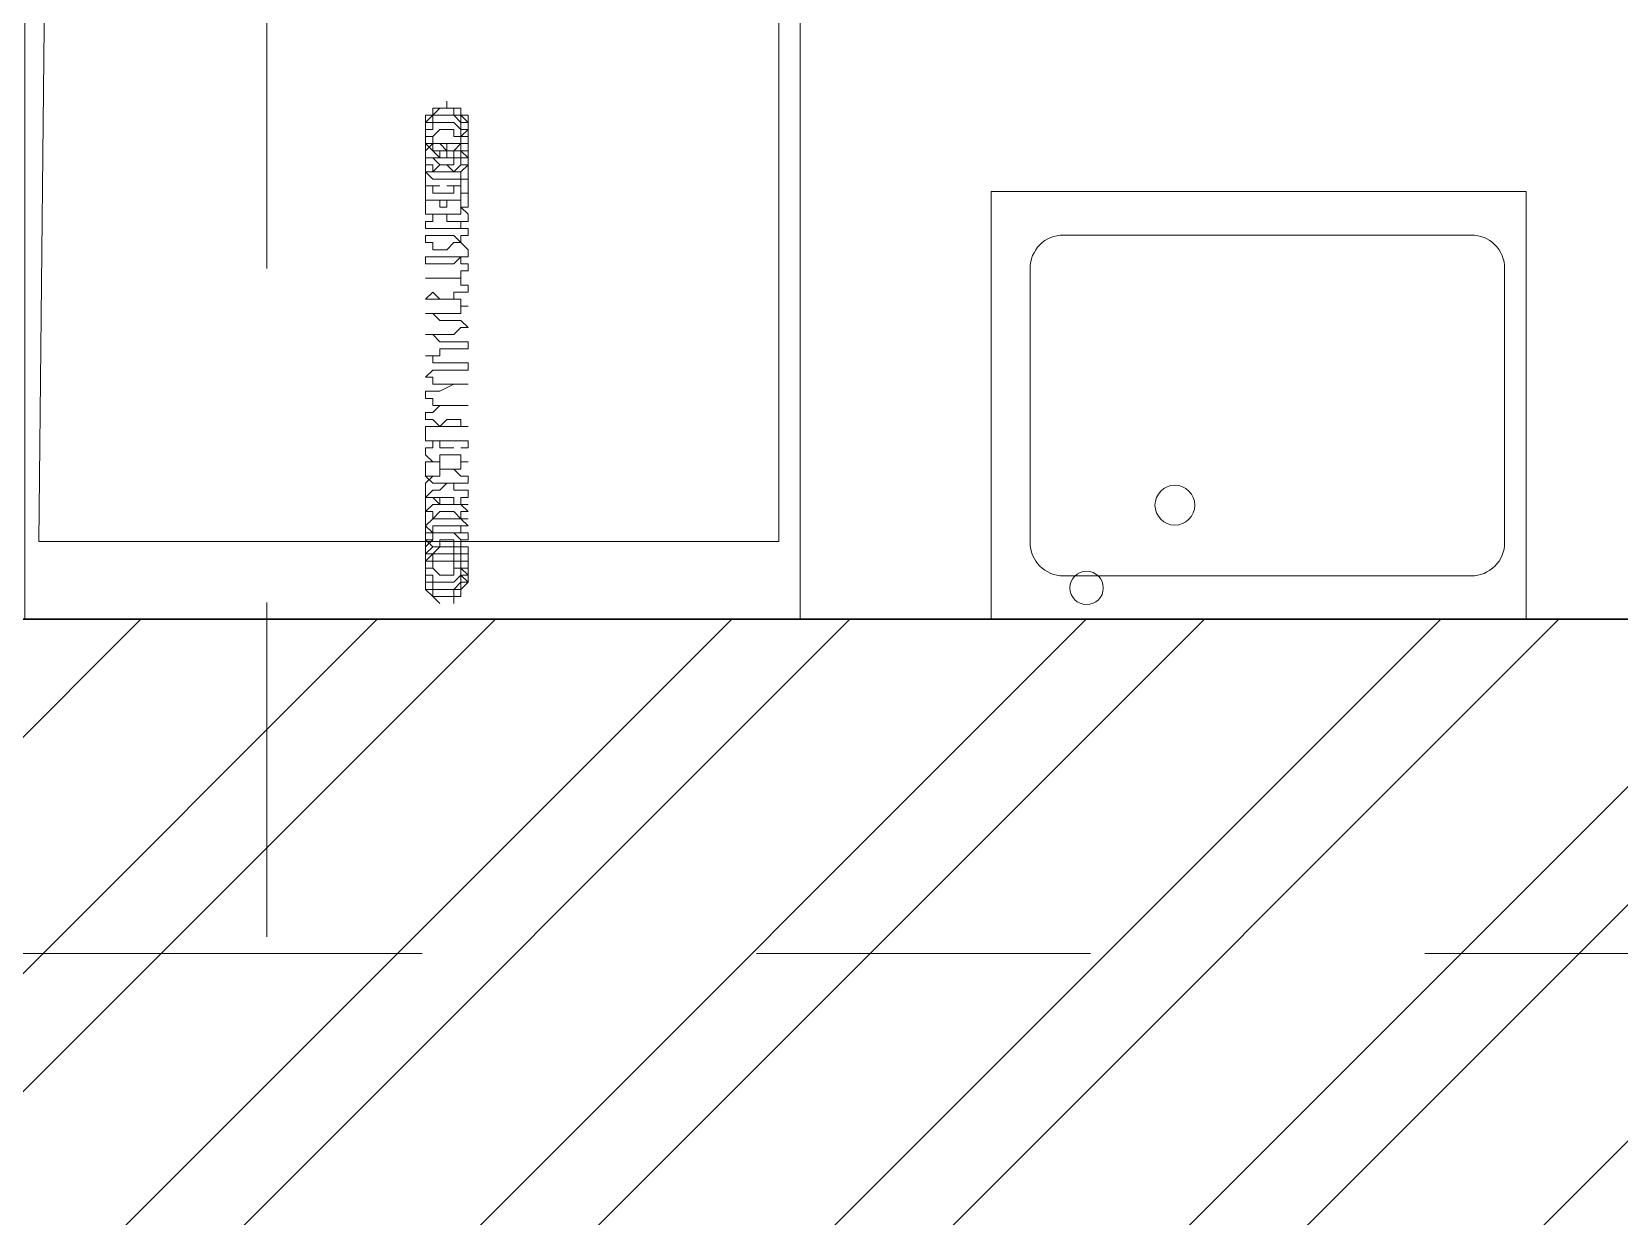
# Model space of a CAD drawing. Header units: millimetres. Extents: x -13407 to 8063098, y -2635 to 109271.
# Drawn here: x -3606 to -2418, y 51198 to 52085 of the extents above; entities that cross this region are included whole.
import ezdxf

# ---------------------------------------------------------------- set-up
doc = ezdxf.new("R2010")
doc.units = ezdxf.units.MM
doc.linetypes.add('CENTER', pattern=[2, 1.25, -0.25, 0.25, -0.25])
for name, color, linetype, lineweight in [('АР_Оси', 193, 'Continuous', 9), ('АР_Сущ Несущая стена', 202, 'Continuous', 30), ('АР_Штриховка кирпич', 250, 'Continuous', 9)]:
    doc.layers.add(name, color=color, linetype=linetype, lineweight=lineweight)
doc.layers.add('ТХ_ВК_оборуд.пищеблок', color=250, linetype='Continuous')

msp = doc.modelspace()

# ---------------------------------------------------------------- hatches: boundary and pattern name
at = {"layer": 'АР_Штриховка кирпич', "ltscale": 100}
h = msp.add_hatch(dxfattribs=at)
h.set_pattern_fill('ANSI32', color=253, scale=500)
h.set_pattern_definition([(45, (-951676.66, 109617.1), (-132.58252, 132.58252), []), (45, (-951588.28, 109617.1), (-132.58252, 132.58252), [])])
h.paths.add_polyline_path([(-6180.1, 52070), (-6690.1, 52070), (-6690.1, 51135), (-750.2, 51135), (-750.1, 50885), (-110.1, 50885), (-110.2, 51645), (-6180.1, 51645)])

# ---------------------------------------------------------------- linework, layer by layer
at = {"layer": 'АР_Оси', "color": 253, "linetype": 'CENTER', "ltscale": 1000}
for p, q in [((-3430.1, 79157.5), (-3430.1, 23425.1)), ((-12563.8, 51395), (70614.6, 51395))]:
    msp.add_line(p, q, dxfattribs=at)
at = {"layer": 'АР_Сущ Несущая стена', "color": 253, "ltscale": 100}
msp.add_line((-6180.1, 51645), (-110.2, 51645), dxfattribs=at)
at = {"layer": 'ТХ_ВК_оборуд.пищеблок', "color": 253, "lineweight": 0}
for points in [[(-3031.1, 51645), (-3031.1, 52225), (-3611.1, 52225), (-3611.1, 51645)], [(-3031.1, 51645), (-3031.1, 52225), (-3611.1, 52225), (-3611.1, 51645)], [(-3047, 51703.2), (-3047, 52209.1), (-3595.3, 52209.1), (-3600.5, 51703.2)], [(-3047, 51703.2), (-3047, 52209.1), (-3595.3, 52209.1), (-3600.5, 51703.2)], [(-2488.1, 51645), (-2888.1, 51645), (-2888.1, 51965), (-2488.1, 51965)], [(-2488.1, 51645), (-2888.1, 51645), (-2888.1, 51965), (-2488.1, 51965)], [(-2488.1, 51645), (-2888.1, 51645), (-2888.1, 51965), (-2488.1, 51965)], [(-2488.1, 51645), (-2888.1, 51645), (-2888.1, 51965), (-2488.1, 51965)]]:
    msp.add_lwpolyline(points, close=True, dxfattribs=at)
at = {"layer": 'ТХ_ВК_оборуд.пищеблок', "color": 253, "lineweight": 0, "elevation": 0}
for points in [[(-3295.3, 51979.7), (-3300.6, 51979.7), (-3305.9, 51979.7), (-3305.9, 51985), (-3311.2, 51985), (-3311.2, 51990.3), (-3311.2, 51995.6), (-3305.9, 52000.9), (-3300.6, 52000.9), (-3295.3, 51995.6), (-3295.3, 52000.9), (-3290, 52000.9), (-3284.8, 52000.9), (-3284.8, 52006.2), (-3279.5, 52006.2), (-3279.5, 52011.5), (-3279.5, 52016.8), (-3284.8, 52022.1), (-3284.8, 52027.4), (-3290, 52027.4), (-3295.3, 52027.4), (-3300.6, 52027.4), (-3305.9, 52027.4), (-3305.9, 52022.1), (-3311.2, 52022.1), (-3311.2, 52016.8), (-3311.2, 52011.5), (-3311.2, 52006.2), (-3305.9, 52006.2), (-3305.9, 52000.9), (-3300.6, 52000.9), (-3295.3, 52000.9), (-3290, 52000.9), (-3284.8, 52000.9), (-3290, 52000.9), (-3284.8, 52000.9), (-3290, 52000.9), (-3284.8, 52000.9), (-3290, 52000.9), (-3284.8, 52000.9), (-3290, 52000.9), (-3284.8, 52000.9), (-3290, 52000.9), (-3284.8, 52000.9), (-3290, 52000.9), (-3284.8, 52000.9), (-3290, 52000.9), (-3284.8, 52000.9), (-3284.8, 52006.2), (-3284.8, 52000.9), (-3284.8, 52006.2), (-3284.8, 52000.9), (-3284.8, 52006.2), (-3284.8, 52000.9), (-3284.8, 52006.2), (-3284.8, 52000.9), (-3284.8, 52006.2), (-3284.8, 52000.9), (-3284.8, 52006.2), (-3284.8, 52000.9), (-3284.8, 52006.2), (-3284.8, 52000.9), (-3284.8, 52006.2), (-3279.5, 52011.5), (-3279.5, 52016.8), (-3279.5, 52011.5), (-3279.5, 52016.8), (-3279.5, 52011.5), (-3279.5, 52016.8), (-3279.5, 52011.5), (-3279.5, 52016.8), (-3279.5, 52011.5), (-3279.5, 52016.8), (-3279.5, 52011.5), (-3279.5, 52016.8), (-3279.5, 52011.5), (-3279.5, 52016.8), (-3279.5, 52011.5), (-3279.5, 52016.8), (-3279.5, 52022.1), (-3279.5, 52016.8), (-3279.5, 52022.1), (-3284.8, 52022.1), (-3279.5, 52022.1), (-3284.8, 52022.1), (-3279.5, 52022.1), (-3284.8, 52022.1), (-3279.5, 52022.1), (-3284.8, 52022.1), (-3279.5, 52022.1), (-3284.8, 52022.1), (-3279.5, 52022.1), (-3284.8, 52022.1), (-3279.5, 52022.1), (-3284.8, 52022.1), (-3279.5, 52022.1), (-3284.8, 52022.1), (-3284.8, 52027.4), (-3284.8, 52022.1), (-3284.8, 52027.4), (-3290, 52027.4), (-3284.8, 52027.4), (-3290, 52027.4), (-3284.8, 52027.4), (-3290, 52027.4), (-3284.8, 52027.4), (-3290, 52027.4), (-3284.8, 52027.4), (-3290, 52027.4), (-3284.8, 52027.4), (-3290, 52027.4), (-3284.8, 52027.4), (-3290, 52027.4), (-3284.8, 52027.4), (-3290, 52027.4), (-3295.3, 52027.4), (-3290, 52027.4), (-3295.3, 52027.4), (-3290, 52027.4), (-3295.3, 52027.4), (-3290, 52027.4), (-3295.3, 52027.4), (-3290, 52027.4), (-3295.3, 52027.4), (-3290, 52027.4), (-3295.3, 52027.4), (-3290, 52027.4), (-3295.3, 52027.4), (-3290, 52027.4), (-3295.3, 52027.4), (-3295.3, 52032.7), (-3295.3, 52027.4), (-3300.6, 52027.4), (-3305.9, 52027.4), (-3300.6, 52027.4), (-3305.9, 52027.4), (-3305.9, 52022.1), (-3305.9, 52027.4), (-3305.9, 52022.1), (-3305.9, 52027.4), (-3305.9, 52022.1), (-3305.9, 52027.4), (-3305.9, 52022.1), (-3305.9, 52027.4), (-3305.9, 52022.1), (-3305.9, 52027.4), (-3305.9, 52022.1), (-3305.9, 52027.4), (-3305.9, 52022.1), (-3305.9, 52027.4), (-3305.9, 52022.1), (-3311.2, 52022.1), (-3311.2, 52016.8), (-3311.2, 52022.1), (-3311.2, 52016.8), (-3311.2, 52022.1), (-3311.2, 52016.8), (-3311.2, 52022.1), (-3311.2, 52016.8), (-3311.2, 52022.1), (-3311.2, 52016.8), (-3311.2, 52022.1), (-3311.2, 52016.8), (-3311.2, 52022.1), (-3311.2, 52016.8), (-3311.2, 52022.1), (-3311.2, 52016.8), (-3311.2, 52011.5), (-3311.2, 52006.2), (-3305.9, 52006.2), (-3305.9, 52000.9), (-3300.6, 52000.9), (-3295.3, 52000.9), (-3300.6, 52000.9), (-3305.9, 52000.9), (-3305.9, 52006.2), (-3311.2, 52006.2), (-3311.2, 52011.5), (-3311.2, 52016.8), (-3311.2, 52011.5), (-3311.2, 52006.2), (-3305.9, 52006.2), (-3305.9, 52000.9), (-3300.6, 52000.9), (-3295.3, 52000.9), (-3290, 52000.9), (-3295.3, 52000.9), (-3300.6, 52000.9), (-3305.9, 52000.9), (-3305.9, 52006.2), (-3311.2, 52006.2), (-3311.2, 52011.5), (-3311.2, 52016.8), (-3311.2, 52011.5), (-3311.2, 52006.2), (-3305.9, 52006.2), (-3305.9, 52000.9), (-3300.6, 52000.9), (-3295.3, 52000.9), (-3290, 52000.9), (-3295.3, 52000.9), (-3300.6, 52000.9), (-3305.9, 52000.9), (-3305.9, 52006.2), (-3311.2, 52006.2), (-3311.2, 52011.5), (-3311.2, 52016.8), (-3311.2, 52011.5), (-3311.2, 52006.2), (-3305.9, 52006.2), (-3305.9, 52000.9), (-3300.6, 52000.9), (-3295.3, 52000.9), (-3290, 52000.9), (-3295.3, 52000.9), (-3300.6, 52000.9), (-3305.9, 52000.9), (-3305.9, 52006.2), (-3311.2, 52006.2), (-3311.2, 52011.5), (-3311.2, 52016.8), (-3311.2, 52011.5), (-3311.2, 52006.2), (-3305.9, 52006.2), (-3305.9, 52000.9), (-3300.6, 52000.9), (-3295.3, 52000.9), (-3290, 52000.9), (-3295.3, 52000.9), (-3300.6, 52000.9), (-3305.9, 52000.9), (-3305.9, 52006.2), (-3311.2, 52006.2), (-3311.2, 52011.5), (-3311.2, 52016.8), (-3311.2, 52011.5), (-3311.2, 52006.2), (-3305.9, 52006.2), (-3305.9, 52000.9), (-3300.6, 52000.9), (-3295.3, 52000.9)], [(-3295.3, 51979.7), (-3300.6, 51979.7), (-3305.9, 51979.7), (-3305.9, 51985), (-3311.2, 51985), (-3311.2, 51990.3), (-3311.2, 51995.6), (-3305.9, 52000.9), (-3300.6, 52000.9), (-3295.3, 51995.6), (-3295.3, 52000.9), (-3290, 52000.9), (-3284.8, 52000.9), (-3284.8, 52006.2), (-3279.5, 52006.2), (-3279.5, 52011.5), (-3279.5, 52016.8), (-3284.8, 52022.1), (-3284.8, 52027.4), (-3290, 52027.4), (-3295.3, 52027.4), (-3300.6, 52027.4), (-3305.9, 52027.4), (-3305.9, 52022.1), (-3311.2, 52022.1), (-3311.2, 52016.8), (-3311.2, 52011.5), (-3311.2, 52006.2), (-3305.9, 52006.2), (-3305.9, 52000.9), (-3300.6, 52000.9), (-3295.3, 52000.9), (-3290, 52000.9), (-3284.8, 52000.9), (-3290, 52000.9), (-3284.8, 52000.9), (-3290, 52000.9), (-3284.8, 52000.9), (-3290, 52000.9), (-3284.8, 52000.9), (-3290, 52000.9), (-3284.8, 52000.9), (-3290, 52000.9), (-3284.8, 52000.9), (-3290, 52000.9), (-3284.8, 52000.9), (-3290, 52000.9), (-3284.8, 52000.9), (-3284.8, 52006.2), (-3284.8, 52000.9), (-3284.8, 52006.2), (-3284.8, 52000.9), (-3284.8, 52006.2), (-3284.8, 52000.9), (-3284.8, 52006.2), (-3284.8, 52000.9), (-3284.8, 52006.2), (-3284.8, 52000.9), (-3284.8, 52006.2), (-3284.8, 52000.9), (-3284.8, 52006.2), (-3284.8, 52000.9), (-3284.8, 52006.2), (-3279.5, 52011.5), (-3279.5, 52016.8), (-3279.5, 52011.5), (-3279.5, 52016.8), (-3279.5, 52011.5), (-3279.5, 52016.8), (-3279.5, 52011.5), (-3279.5, 52016.8), (-3279.5, 52011.5), (-3279.5, 52016.8), (-3279.5, 52011.5), (-3279.5, 52016.8), (-3279.5, 52011.5), (-3279.5, 52016.8), (-3279.5, 52011.5), (-3279.5, 52016.8), (-3279.5, 52022.1), (-3279.5, 52016.8), (-3279.5, 52022.1), (-3284.8, 52022.1), (-3279.5, 52022.1), (-3284.8, 52022.1), (-3279.5, 52022.1), (-3284.8, 52022.1), (-3279.5, 52022.1), (-3284.8, 52022.1), (-3279.5, 52022.1), (-3284.8, 52022.1), (-3279.5, 52022.1), (-3284.8, 52022.1), (-3279.5, 52022.1), (-3284.8, 52022.1), (-3279.5, 52022.1), (-3284.8, 52022.1), (-3284.8, 52027.4), (-3284.8, 52022.1), (-3284.8, 52027.4), (-3290, 52027.4), (-3284.8, 52027.4), (-3290, 52027.4), (-3284.8, 52027.4), (-3290, 52027.4), (-3284.8, 52027.4), (-3290, 52027.4), (-3284.8, 52027.4), (-3290, 52027.4), (-3284.8, 52027.4), (-3290, 52027.4), (-3284.8, 52027.4), (-3290, 52027.4), (-3284.8, 52027.4), (-3290, 52027.4), (-3295.3, 52027.4), (-3290, 52027.4), (-3295.3, 52027.4), (-3290, 52027.4), (-3295.3, 52027.4), (-3290, 52027.4), (-3295.3, 52027.4), (-3290, 52027.4), (-3295.3, 52027.4), (-3290, 52027.4), (-3295.3, 52027.4), (-3290, 52027.4), (-3295.3, 52027.4), (-3290, 52027.4), (-3295.3, 52027.4), (-3295.3, 52032.7), (-3295.3, 52027.4), (-3300.6, 52027.4), (-3305.9, 52027.4), (-3300.6, 52027.4), (-3305.9, 52027.4), (-3305.9, 52022.1), (-3305.9, 52027.4), (-3305.9, 52022.1), (-3305.9, 52027.4), (-3305.9, 52022.1), (-3305.9, 52027.4), (-3305.9, 52022.1), (-3305.9, 52027.4), (-3305.9, 52022.1), (-3305.9, 52027.4), (-3305.9, 52022.1), (-3305.9, 52027.4), (-3305.9, 52022.1), (-3305.9, 52027.4), (-3305.9, 52022.1), (-3311.2, 52022.1), (-3311.2, 52016.8), (-3311.2, 52022.1), (-3311.2, 52016.8), (-3311.2, 52022.1), (-3311.2, 52016.8), (-3311.2, 52022.1), (-3311.2, 52016.8), (-3311.2, 52022.1), (-3311.2, 52016.8), (-3311.2, 52022.1), (-3311.2, 52016.8), (-3311.2, 52022.1), (-3311.2, 52016.8), (-3311.2, 52022.1), (-3311.2, 52016.8), (-3311.2, 52011.5), (-3311.2, 52006.2), (-3305.9, 52006.2), (-3305.9, 52000.9), (-3300.6, 52000.9), (-3295.3, 52000.9), (-3300.6, 52000.9), (-3305.9, 52000.9), (-3305.9, 52006.2), (-3311.2, 52006.2), (-3311.2, 52011.5), (-3311.2, 52016.8), (-3311.2, 52011.5), (-3311.2, 52006.2), (-3305.9, 52006.2), (-3305.9, 52000.9), (-3300.6, 52000.9), (-3295.3, 52000.9), (-3290, 52000.9), (-3295.3, 52000.9), (-3300.6, 52000.9), (-3305.9, 52000.9), (-3305.9, 52006.2), (-3311.2, 52006.2), (-3311.2, 52011.5), (-3311.2, 52016.8), (-3311.2, 52011.5), (-3311.2, 52006.2), (-3305.9, 52006.2), (-3305.9, 52000.9), (-3300.6, 52000.9), (-3295.3, 52000.9), (-3290, 52000.9), (-3295.3, 52000.9), (-3300.6, 52000.9), (-3305.9, 52000.9), (-3305.9, 52006.2), (-3311.2, 52006.2), (-3311.2, 52011.5), (-3311.2, 52016.8), (-3311.2, 52011.5), (-3311.2, 52006.2), (-3305.9, 52006.2), (-3305.9, 52000.9), (-3300.6, 52000.9), (-3295.3, 52000.9), (-3290, 52000.9), (-3295.3, 52000.9), (-3300.6, 52000.9), (-3305.9, 52000.9), (-3305.9, 52006.2), (-3311.2, 52006.2), (-3311.2, 52011.5), (-3311.2, 52016.8), (-3311.2, 52011.5), (-3311.2, 52006.2), (-3305.9, 52006.2), (-3305.9, 52000.9), (-3300.6, 52000.9), (-3295.3, 52000.9), (-3290, 52000.9), (-3295.3, 52000.9), (-3300.6, 52000.9), (-3305.9, 52000.9), (-3305.9, 52006.2), (-3311.2, 52006.2), (-3311.2, 52011.5), (-3311.2, 52016.8), (-3311.2, 52011.5), (-3311.2, 52006.2), (-3305.9, 52006.2), (-3305.9, 52000.9), (-3300.6, 52000.9), (-3295.3, 52000.9)], [(-3300.6, 51985), (-3305.9, 51979.7), (-3311.2, 51979.7), (-3311.2, 51985), (-3311.2, 51990.3), (-3305.9, 51990.3), (-3300.6, 51990.3), (-3300.6, 51995.6), (-3295.3, 51995.6), (-3295.3, 51990.3), (-3290, 51990.3), (-3284.8, 51990.3), (-3284.8, 51985), (-3279.5, 51985), (-3279.5, 51979.7), (-3279.5, 51974.4), (-3284.8, 51974.4), (-3284.8, 51969.2), (-3290, 51969.2), (-3290, 51963.9), (-3295.3, 51963.9), (-3300.6, 51963.9), (-3305.9, 51963.9), (-3305.9, 51969.2), (-3311.2, 51969.2), (-3311.2, 51974.4), (-3311.2, 51979.7), (-3305.9, 51974.4), (-3300.6, 51974.4), (-3295.3, 51974.4), (-3290, 51974.4), (-3284.8, 51974.4), (-3284.8, 51979.7), (-3279.5, 51985), (-3279.5, 51990.3), (-3284.8, 51995.6), (-3284.8, 52000.9), (-3290, 52000.9), (-3295.3, 52000.9), (-3300.6, 52000.9), (-3305.9, 52000.9), (-3305.9, 52006.2), (-3311.2, 52006.2), (-3311.2, 52011.5), (-3311.2, 52016.8), (-3305.9, 52022.1), (-3300.6, 52027.4), (-3295.3, 52027.4), (-3290, 52027.4), (-3290, 52022.1), (-3284.8, 52022.1), (-3284.8, 52016.8), (-3279.5, 52016.8), (-3279.5, 52011.5), (-3279.5, 52006.2), (-3284.8, 52006.2), (-3284.8, 52000.9), (-3290, 51995.6), (-3295.3, 51995.6), (-3300.6, 51995.6), (-3305.9, 51995.6), (-3305.9, 52000.9), (-3311.2, 52000.9), (-3311.2, 52006.2), (-3311.2, 52011.5), (-3311.2, 52016.8), (-3305.9, 52016.8), (-3305.9, 52022.1), (-3300.6, 52022.1), (-3295.3, 52022.1), (-3290, 52022.1), (-3284.8, 52016.8), (-3284.8, 52011.5), (-3279.5, 52011.5), (-3279.5, 52006.2), (-3279.5, 52000.9), (-3284.8, 52000.9), (-3284.8, 51995.6), (-3290, 51995.6), (-3290, 51990.3), (-3295.3, 51990.3), (-3300.6, 51990.3), (-3305.9, 51995.6), (-3311.2, 52000.9), (-3311.2, 52006.2), (-3311.2, 52011.5), (-3305.9, 52011.5), (-3305.9, 52016.8), (-3300.6, 52016.8), (-3295.3, 52016.8), (-3290, 52016.8), (-3284.8, 52011.5), (-3284.8, 52006.2), (-3279.5, 52011.5), (-3284.8, 52006.2), (-3279.5, 52011.5), (-3284.8, 52006.2), (-3279.5, 52011.5), (-3284.8, 52006.2), (-3279.5, 52011.5), (-3284.8, 52006.2), (-3279.5, 52011.5), (-3284.8, 52006.2), (-3279.5, 52011.5), (-3284.8, 52006.2), (-3279.5, 52011.5), (-3284.8, 52006.2), (-3279.5, 52006.2), (-3279.5, 52000.9), (-3279.5, 51995.6), (-3284.8, 51995.6), (-3284.8, 51990.3), (-3290, 51990.3), (-3290, 51985), (-3295.3, 51985), (-3300.6, 51985), (-3305.9, 51990.3), (-3311.2, 51990.3), (-3311.2, 51995.6), (-3311.2, 52000.9), (-3311.2, 52006.2), (-3305.9, 52006.2), (-3300.6, 52011.5), (-3295.3, 52011.5), (-3290, 52011.5), (-3290, 52006.2), (-3284.8, 52006.2), (-3284.8, 52000.9), (-3279.5, 52000.9), (-3279.5, 51995.6), (-3279.5, 51990.3), (-3284.8, 51990.3), (-3284.8, 51985), (-3290, 51979.7), (-3295.3, 51979.7), (-3300.6, 51979.7)], [(-3300.6, 51985), (-3305.9, 51979.7), (-3311.2, 51979.7), (-3311.2, 51985), (-3311.2, 51990.3), (-3305.9, 51990.3), (-3300.6, 51990.3), (-3300.6, 51995.6), (-3295.3, 51995.6), (-3295.3, 51990.3), (-3290, 51990.3), (-3284.8, 51990.3), (-3284.8, 51985), (-3279.5, 51985), (-3279.5, 51979.7), (-3279.5, 51974.4), (-3284.8, 51974.4), (-3284.8, 51969.2), (-3290, 51969.2), (-3290, 51963.9), (-3295.3, 51963.9), (-3300.6, 51963.9), (-3305.9, 51963.9), (-3305.9, 51969.2), (-3311.2, 51969.2), (-3311.2, 51974.4), (-3311.2, 51979.7), (-3305.9, 51974.4), (-3300.6, 51974.4), (-3295.3, 51974.4), (-3290, 51974.4), (-3284.8, 51974.4), (-3284.8, 51979.7), (-3279.5, 51985), (-3279.5, 51990.3), (-3284.8, 51995.6), (-3284.8, 52000.9), (-3290, 52000.9), (-3295.3, 52000.9), (-3300.6, 52000.9), (-3305.9, 52000.9), (-3305.9, 52006.2), (-3311.2, 52006.2), (-3311.2, 52011.5), (-3311.2, 52016.8), (-3305.9, 52022.1), (-3300.6, 52027.4), (-3295.3, 52027.4), (-3290, 52027.4), (-3290, 52022.1), (-3284.8, 52022.1), (-3284.8, 52016.8), (-3279.5, 52016.8), (-3279.5, 52011.5), (-3279.5, 52006.2), (-3284.8, 52006.2), (-3284.8, 52000.9), (-3290, 51995.6), (-3295.3, 51995.6), (-3300.6, 51995.6), (-3305.9, 51995.6), (-3305.9, 52000.9), (-3311.2, 52000.9), (-3311.2, 52006.2), (-3311.2, 52011.5), (-3311.2, 52016.8), (-3305.9, 52016.8), (-3305.9, 52022.1), (-3300.6, 52022.1), (-3295.3, 52022.1), (-3290, 52022.1), (-3284.8, 52016.8), (-3284.8, 52011.5), (-3279.5, 52011.5), (-3279.5, 52006.2), (-3279.5, 52000.9), (-3284.8, 52000.9), (-3284.8, 51995.6), (-3290, 51995.6), (-3290, 51990.3), (-3295.3, 51990.3), (-3300.6, 51990.3), (-3305.9, 51995.6), (-3311.2, 52000.9), (-3311.2, 52006.2), (-3311.2, 52011.5), (-3305.9, 52011.5), (-3305.9, 52016.8), (-3300.6, 52016.8), (-3295.3, 52016.8), (-3290, 52016.8), (-3284.8, 52011.5), (-3284.8, 52006.2), (-3279.5, 52011.5), (-3284.8, 52006.2), (-3279.5, 52011.5), (-3284.8, 52006.2), (-3279.5, 52011.5), (-3284.8, 52006.2), (-3279.5, 52011.5), (-3284.8, 52006.2), (-3279.5, 52011.5), (-3284.8, 52006.2), (-3279.5, 52011.5), (-3284.8, 52006.2), (-3279.5, 52011.5), (-3284.8, 52006.2), (-3279.5, 52006.2), (-3279.5, 52000.9), (-3279.5, 51995.6), (-3284.8, 51995.6), (-3284.8, 51990.3), (-3290, 51990.3), (-3290, 51985), (-3295.3, 51985), (-3300.6, 51985), (-3305.9, 51990.3), (-3311.2, 51990.3), (-3311.2, 51995.6), (-3311.2, 52000.9), (-3311.2, 52006.2), (-3305.9, 52006.2), (-3300.6, 52011.5), (-3295.3, 52011.5), (-3290, 52011.5), (-3290, 52006.2), (-3284.8, 52006.2), (-3284.8, 52000.9), (-3279.5, 52000.9), (-3279.5, 51995.6), (-3279.5, 51990.3), (-3284.8, 51990.3), (-3284.8, 51985), (-3290, 51979.7), (-3295.3, 51979.7), (-3300.6, 51979.7)], [(-3295.3, 52027.4), (-3295.3, 52032.7), (-3295.3, 52027.4), (-3300.6, 52027.4), (-3305.9, 52027.4)], [(-3295.3, 52027.4), (-3295.3, 52032.7), (-3295.3, 52027.4), (-3300.6, 52027.4), (-3305.9, 52027.4)], [(-3295.3, 52027.4), (-3295.3, 52032.7), (-3295.3, 52027.4), (-3300.6, 52027.4), (-3305.9, 52027.4)], [(-3295.3, 52027.4), (-3295.3, 52032.7), (-3295.3, 52027.4), (-3300.6, 52027.4), (-3305.9, 52027.4)], [(-3295.3, 52027.4), (-3295.3, 52032.7), (-3295.3, 52027.4), (-3300.6, 52027.4), (-3305.9, 52027.4)], [(-3295.3, 52027.4), (-3295.3, 52032.7), (-3295.3, 52027.4), (-3300.6, 52027.4), (-3305.9, 52027.4)], [(-3295.3, 52027.4), (-3295.3, 52032.7), (-3295.3, 52027.4), (-3300.6, 52027.4), (-3305.9, 52027.4)], [(-3295.3, 52027.4), (-3295.3, 52032.7), (-3295.3, 52027.4), (-3300.6, 52027.4), (-3305.9, 52027.4)], [(-3295.3, 52027.4), (-3295.3, 52032.7), (-3295.3, 52027.4), (-3300.6, 52027.4), (-3305.9, 52027.4)], [(-3295.3, 52027.4), (-3295.3, 52032.7), (-3295.3, 52027.4), (-3300.6, 52027.4), (-3305.9, 52027.4)], [(-3295.3, 52027.4), (-3295.3, 52032.7), (-3295.3, 52027.4), (-3300.6, 52027.4), (-3305.9, 52027.4)], [(-3295.3, 52027.4), (-3295.3, 52032.7), (-3295.3, 52027.4), (-3300.6, 52027.4), (-3305.9, 52027.4)], [(-3295.3, 52027.4), (-3295.3, 52032.7), (-3295.3, 52027.4), (-3300.6, 52027.4), (-3305.9, 52027.4)], [(-3295.3, 52027.4), (-3295.3, 52032.7), (-3295.3, 52027.4), (-3300.6, 52027.4), (-3305.9, 52027.4)], [(-3295.3, 52027.4), (-3295.3, 52032.7), (-3295.3, 52027.4), (-3300.6, 52027.4), (-3305.9, 52027.4)], [(-3295.3, 52027.4), (-3295.3, 52032.7), (-3295.3, 52027.4), (-3300.6, 52027.4), (-3305.9, 52027.4)], [(-3305.9, 52027.4), (-3300.6, 52027.4), (-3305.9, 52027.4)], [(-3305.9, 52027.4), (-3300.6, 52027.4), (-3305.9, 52027.4)], [(-3300.6, 52027.4), (-3295.3, 52027.4), (-3300.6, 52027.4)], [(-3300.6, 52027.4), (-3295.3, 52027.4), (-3300.6, 52027.4)], [(-3300.6, 52027.4), (-3295.3, 52027.4), (-3300.6, 52027.4)], [(-3300.6, 52027.4), (-3295.3, 52027.4), (-3300.6, 52027.4)], [(-3295.3, 52032.7), (-3295.3, 52027.4), (-3295.3, 52032.7)], [(-3295.3, 52027.4), (-3295.3, 52032.7), (-3295.3, 52027.4)], [(-3295.3, 52032.7), (-3295.3, 52027.4), (-3295.3, 52032.7)], [(-3295.3, 52027.4), (-3295.3, 52032.7), (-3295.3, 52027.4)], [(-3295.3, 52032.7), (-3295.3, 52027.4), (-3295.3, 52032.7)], [(-3295.3, 52027.4), (-3295.3, 52032.7), (-3295.3, 52027.4)], [(-3295.3, 52032.7), (-3295.3, 52027.4), (-3295.3, 52032.7)], [(-3295.3, 52027.4), (-3295.3, 52032.7), (-3295.3, 52027.4)], [(-3284.8, 52027.4), (-3284.8, 52022.1), (-3284.8, 52027.4)], [(-3284.8, 52022.1), (-3284.8, 52027.4)], [(-3284.8, 52022.1), (-3284.8, 52027.4)], [(-3284.8, 52022.1), (-3284.8, 52027.4)], [(-3284.8, 52022.1), (-3284.8, 52027.4)], [(-3284.8, 52022.1), (-3284.8, 52027.4)], [(-3284.8, 52022.1), (-3284.8, 52027.4)], [(-3284.8, 52022.1), (-3284.8, 52027.4)], [(-3284.8, 52022.1), (-3284.8, 52027.4)], [(-3284.8, 52027.4), (-3284.8, 52022.1), (-3284.8, 52027.4)], [(-3284.8, 52022.1), (-3284.8, 52027.4)], [(-3284.8, 52022.1), (-3284.8, 52027.4)], [(-3284.8, 52022.1), (-3284.8, 52027.4)], [(-3284.8, 52022.1), (-3284.8, 52027.4)], [(-3284.8, 52022.1), (-3284.8, 52027.4)], [(-3284.8, 52022.1), (-3284.8, 52027.4)], [(-3284.8, 52022.1), (-3284.8, 52027.4)], [(-3284.8, 52022.1), (-3284.8, 52027.4)], [(-3311.2, 52022.1), (-3305.9, 52022.1), (-3311.2, 52022.1)], [(-3311.2, 52022.1), (-3305.9, 52022.1), (-3311.2, 52022.1)], [(-3305.9, 52022.1), (-3311.2, 52022.1)], [(-3305.9, 52022.1), (-3311.2, 52022.1)], [(-3305.9, 52022.1), (-3311.2, 52022.1)], [(-3305.9, 52022.1), (-3311.2, 52022.1)], [(-3305.9, 52022.1), (-3311.2, 52022.1)], [(-3305.9, 52022.1), (-3311.2, 52022.1)], [(-3305.9, 52022.1), (-3311.2, 52022.1)], [(-3305.9, 52022.1), (-3311.2, 52022.1)], [(-3311.2, 52022.1), (-3305.9, 52022.1), (-3311.2, 52022.1)], [(-3311.2, 52022.1), (-3305.9, 52022.1), (-3311.2, 52022.1)], [(-3305.9, 52022.1), (-3311.2, 52022.1)], [(-3305.9, 52022.1), (-3311.2, 52022.1)], [(-3305.9, 52022.1), (-3311.2, 52022.1)], [(-3305.9, 52022.1), (-3311.2, 52022.1)], [(-3305.9, 52022.1), (-3311.2, 52022.1)], [(-3305.9, 52022.1), (-3311.2, 52022.1)], [(-3305.9, 52022.1), (-3311.2, 52022.1)], [(-3305.9, 52022.1), (-3311.2, 52022.1)], [(-3311.2, 52011.5), (-3311.2, 52016.8), (-3311.2, 52011.5)], [(-3311.2, 52011.5), (-3311.2, 52016.8), (-3311.2, 52011.5)], [(-3311.2, 52011.5), (-3311.2, 52016.8), (-3311.2, 52011.5)], [(-3311.2, 52011.5), (-3311.2, 52016.8), (-3311.2, 52011.5)], [(-3311.2, 52006.2), (-3311.2, 52011.5), (-3311.2, 52006.2)], [(-3311.2, 52006.2), (-3311.2, 52011.5), (-3311.2, 52006.2)], [(-3311.2, 52006.2), (-3311.2, 52011.5), (-3311.2, 52006.2)], [(-3311.2, 52006.2), (-3311.2, 52011.5), (-3311.2, 52006.2)], [(-3279.5, 52022.1), (-3279.5, 52016.8), (-3279.5, 52022.1)], [(-3279.5, 52016.8), (-3279.5, 52022.1)], [(-3279.5, 52016.8), (-3279.5, 52022.1)], [(-3279.5, 52016.8), (-3279.5, 52022.1)], [(-3279.5, 52016.8), (-3279.5, 52022.1)], [(-3279.5, 52016.8), (-3279.5, 52022.1)], [(-3279.5, 52016.8), (-3279.5, 52022.1)], [(-3279.5, 52016.8), (-3279.5, 52022.1)], [(-3279.5, 52016.8), (-3279.5, 52022.1)], [(-3279.5, 52022.1), (-3279.5, 52016.8), (-3279.5, 52022.1)], [(-3279.5, 52016.8), (-3279.5, 52022.1)], [(-3279.5, 52016.8), (-3279.5, 52022.1)], [(-3279.5, 52016.8), (-3279.5, 52022.1)], [(-3279.5, 52016.8), (-3279.5, 52022.1)], [(-3279.5, 52016.8), (-3279.5, 52022.1)], [(-3279.5, 52016.8), (-3279.5, 52022.1)], [(-3279.5, 52016.8), (-3279.5, 52022.1)], [(-3279.5, 52016.8), (-3279.5, 52022.1)], [(-3305.9, 52006.2), (-3311.2, 52006.2), (-3305.9, 52006.2)], [(-3305.9, 52006.2), (-3311.2, 52006.2), (-3305.9, 52006.2)], [(-3305.9, 52006.2), (-3311.2, 52006.2), (-3305.9, 52006.2)], [(-3305.9, 52006.2), (-3311.2, 52006.2), (-3305.9, 52006.2)], [(-3305.9, 52000.9), (-3305.9, 52006.2), (-3305.9, 52000.9)], [(-3305.9, 52000.9), (-3305.9, 52006.2), (-3305.9, 52000.9)], [(-3305.9, 52000.9), (-3305.9, 52006.2), (-3305.9, 52000.9)], [(-3305.9, 52000.9), (-3305.9, 52006.2), (-3305.9, 52000.9)], [(-3300.6, 52000.9), (-3305.9, 52000.9), (-3300.6, 52000.9)], [(-3300.6, 52000.9), (-3305.9, 52000.9), (-3300.6, 52000.9)], [(-3300.6, 52000.9), (-3305.9, 52000.9), (-3300.6, 52000.9)], [(-3300.6, 52000.9), (-3305.9, 52000.9), (-3300.6, 52000.9)], [(-3295.3, 52000.9), (-3300.6, 52000.9), (-3295.3, 52000.9)], [(-3295.3, 52000.9), (-3300.6, 52000.9), (-3295.3, 52000.9)], [(-3295.3, 52000.9), (-3300.6, 52000.9), (-3295.3, 52000.9)], [(-3295.3, 52000.9), (-3300.6, 52000.9), (-3295.3, 52000.9)], [(-3290, 52000.9), (-3295.3, 52000.9), (-3290, 52000.9)], [(-3290, 52000.9), (-3295.3, 52000.9), (-3290, 52000.9)], [(-3290, 52000.9), (-3295.3, 52000.9), (-3290, 52000.9)], [(-3290, 52000.9), (-3295.3, 52000.9), (-3290, 52000.9)], [(-3290, 52000.9), (-3295.3, 52000.9), (-3290, 52000.9)], [(-3290, 52000.9), (-3295.3, 52000.9), (-3290, 52000.9)], [(-3300.6, 51969.2), (-3305.9, 51969.2), (-3311.2, 51969.2), (-3311.2, 51963.9), (-3311.2, 51958.6), (-3305.9, 51958.6), (-3300.6, 51958.6), (-3300.6, 51953.3), (-3295.3, 51953.3), (-3295.3, 51958.6), (-3290, 51958.6), (-3284.8, 51958.6), (-3284.8, 51963.9), (-3279.5, 51963.9), (-3279.5, 51969.2), (-3279.5, 51974.4), (-3284.8, 51974.4), (-3284.8, 51979.7), (-3290, 51979.7), (-3295.3, 51985)], [(-3300.6, 51969.2), (-3305.9, 51969.2), (-3311.2, 51969.2), (-3311.2, 51963.9), (-3311.2, 51958.6), (-3305.9, 51958.6), (-3300.6, 51958.6), (-3300.6, 51953.3), (-3295.3, 51953.3), (-3295.3, 51958.6), (-3290, 51958.6), (-3284.8, 51958.6), (-3284.8, 51963.9), (-3279.5, 51963.9), (-3279.5, 51969.2), (-3279.5, 51974.4), (-3284.8, 51974.4), (-3284.8, 51979.7), (-3290, 51979.7), (-3295.3, 51985)], [(-3284.8, 51836.8), (-3290, 51836.8), (-3295.3, 51836.8), (-3300.6, 51836.8), (-3305.9, 51836.8), (-3305.9, 51842.1), (-3311.2, 51842.1), (-3305.9, 51842.1), (-3300.6, 51842.1), (-3300.6, 51847.4), (-3295.3, 51847.4), (-3290, 51847.4), (-3284.8, 51847.4), (-3279.5, 51847.4), (-3279.5, 51852.7), (-3284.8, 51852.7), (-3290, 51852.7), (-3295.3, 51852.7), (-3300.6, 51852.7), (-3305.9, 51858), (-3311.2, 51858), (-3305.9, 51858), (-3300.6, 51858), (-3290, 51858), (-3284.8, 51863.3), (-3279.5, 51863.3), (-3284.8, 51868.6), (-3290, 51868.6), (-3295.3, 51868.6), (-3300.6, 51868.6), (-3305.9, 51873.9), (-3311.2, 51873.9), (-3305.9, 51873.9), (-3300.6, 51873.9), (-3290, 51873.9), (-3284.8, 51873.9), (-3284.8, 51879.2), (-3279.5, 51879.2), (-3284.8, 51879.2), (-3284.8, 51884.5), (-3290, 51884.5), (-3295.3, 51884.5), (-3300.6, 51884.5), (-3305.9, 51889.7), (-3311.2, 51884.5), (-3305.9, 51884.5), (-3300.6, 51884.5), (-3295.3, 51884.5), (-3290, 51884.5), (-3290, 51889.7), (-3284.8, 51889.7), (-3279.5, 51889.7), (-3279.5, 51895), (-3284.8, 51895), (-3284.8, 51900.3), (-3290, 51900.3), (-3295.3, 51900.3), (-3300.6, 51900.3), (-3305.9, 51900.3), (-3311.2, 51900.3), (-3305.9, 51900.3), (-3300.6, 51900.3), (-3290, 51900.3), (-3284.8, 51900.3), (-3284.8, 51905.6), (-3279.5, 51905.6), (-3279.5, 51910.9), (-3284.8, 51910.9), (-3284.8, 51916.2), (-3290, 51916.2), (-3295.3, 51916.2), (-3300.6, 51916.2), (-3305.9, 51916.2), (-3311.2, 51916.2), (-3311.2, 51910.9), (-3305.9, 51910.9), (-3300.6, 51910.9), (-3295.3, 51910.9), (-3290, 51910.9), (-3284.8, 51916.2), (-3279.5, 51916.2), (-3279.5, 51921.5), (-3284.8, 51926.8), (-3290, 51932.1), (-3295.3, 51932.1), (-3300.6, 51932.1), (-3305.9, 51932.1), (-3311.2, 51932.1), (-3311.2, 51926.8), (-3305.9, 51926.8), (-3305.9, 51921.5), (-3300.6, 51921.5), (-3295.3, 51921.5), (-3290, 51926.8), (-3284.8, 51926.8), (-3284.8, 51932.1), (-3279.5, 51932.1), (-3279.5, 51937.4), (-3284.8, 51937.4), (-3284.8, 51942.7), (-3290, 51942.7), (-3295.3, 51942.7), (-3295.3, 51948), (-3300.6, 51948), (-3305.9, 51948), (-3305.9, 51942.7), (-3311.2, 51942.7), (-3311.2, 51937.4), (-3305.9, 51937.4), (-3300.6, 51937.4), (-3295.3, 51937.4), (-3290, 51937.4), (-3284.8, 51937.4), (-3284.8, 51942.7), (-3279.5, 51942.7), (-3279.5, 51948), (-3284.8, 51953.3), (-3284.8, 51958.6), (-3290, 51958.6), (-3295.3, 51958.6), (-3300.6, 51958.6), (-3305.9, 51958.6), (-3311.2, 51958.6), (-3311.2, 51953.3), (-3311.2, 51948), (-3305.9, 51948), (-3300.6, 51948), (-3295.3, 51948), (-3290, 51948), (-3284.8, 51948), (-3284.8, 51953.3), (-3279.5, 51953.3), (-3279.5, 51958.6), (-3279.5, 51963.9), (-3284.8, 51963.9), (-3284.8, 51969.2), (-3290, 51969.2), (-3295.3, 51969.2)], [(-3284.8, 51836.8), (-3290, 51836.8), (-3295.3, 51836.8), (-3300.6, 51836.8), (-3305.9, 51836.8), (-3305.9, 51842.1), (-3311.2, 51842.1), (-3305.9, 51842.1), (-3300.6, 51842.1), (-3300.6, 51847.4), (-3295.3, 51847.4), (-3290, 51847.4), (-3284.8, 51847.4), (-3279.5, 51847.4), (-3279.5, 51852.7), (-3284.8, 51852.7), (-3290, 51852.7), (-3295.3, 51852.7), (-3300.6, 51852.7), (-3305.9, 51858), (-3311.2, 51858), (-3305.9, 51858), (-3300.6, 51858), (-3290, 51858), (-3284.8, 51863.3), (-3279.5, 51863.3), (-3284.8, 51868.6), (-3290, 51868.6), (-3295.3, 51868.6), (-3300.6, 51868.6), (-3305.9, 51873.9), (-3311.2, 51873.9), (-3305.9, 51873.9), (-3300.6, 51873.9), (-3290, 51873.9), (-3284.8, 51873.9), (-3284.8, 51879.2), (-3279.5, 51879.2), (-3284.8, 51879.2), (-3284.8, 51884.5), (-3290, 51884.5), (-3295.3, 51884.5), (-3300.6, 51884.5), (-3305.9, 51889.7), (-3311.2, 51884.5), (-3305.9, 51884.5), (-3300.6, 51884.5), (-3295.3, 51884.5), (-3290, 51884.5), (-3290, 51889.7), (-3284.8, 51889.7), (-3279.5, 51889.7), (-3279.5, 51895), (-3284.8, 51895), (-3284.8, 51900.3), (-3290, 51900.3), (-3295.3, 51900.3), (-3300.6, 51900.3), (-3305.9, 51900.3), (-3311.2, 51900.3), (-3305.9, 51900.3), (-3300.6, 51900.3), (-3290, 51900.3), (-3284.8, 51900.3), (-3284.8, 51905.6), (-3279.5, 51905.6), (-3279.5, 51910.9), (-3284.8, 51910.9), (-3284.8, 51916.2), (-3290, 51916.2), (-3295.3, 51916.2), (-3300.6, 51916.2), (-3305.9, 51916.2), (-3311.2, 51916.2), (-3311.2, 51910.9), (-3305.9, 51910.9), (-3300.6, 51910.9), (-3295.3, 51910.9), (-3290, 51910.9), (-3284.8, 51916.2), (-3279.5, 51916.2), (-3279.5, 51921.5), (-3284.8, 51926.8), (-3290, 51932.1), (-3295.3, 51932.1), (-3300.6, 51932.1), (-3305.9, 51932.1), (-3311.2, 51932.1), (-3311.2, 51926.8), (-3305.9, 51926.8), (-3305.9, 51921.5), (-3300.6, 51921.5), (-3295.3, 51921.5), (-3290, 51926.8), (-3284.8, 51926.8), (-3284.8, 51932.1), (-3279.5, 51932.1), (-3279.5, 51937.4), (-3284.8, 51937.4), (-3284.8, 51942.7), (-3290, 51942.7), (-3295.3, 51942.7), (-3295.3, 51948), (-3300.6, 51948), (-3305.9, 51948), (-3305.9, 51942.7), (-3311.2, 51942.7), (-3311.2, 51937.4), (-3305.9, 51937.4), (-3300.6, 51937.4), (-3295.3, 51937.4), (-3290, 51937.4), (-3284.8, 51937.4), (-3284.8, 51942.7), (-3279.5, 51942.7), (-3279.5, 51948), (-3284.8, 51953.3), (-3284.8, 51958.6), (-3290, 51958.6), (-3295.3, 51958.6), (-3300.6, 51958.6), (-3305.9, 51958.6), (-3311.2, 51958.6), (-3311.2, 51953.3), (-3311.2, 51948), (-3305.9, 51948), (-3300.6, 51948), (-3295.3, 51948), (-3290, 51948), (-3284.8, 51948), (-3284.8, 51953.3), (-3279.5, 51953.3), (-3279.5, 51958.6), (-3279.5, 51963.9), (-3284.8, 51963.9), (-3284.8, 51969.2), (-3290, 51969.2), (-3295.3, 51969.2)], [(-3284.8, 51805), (-3290, 51805), (-3295.3, 51805), (-3300.6, 51805), (-3305.9, 51805), (-3305.9, 51810.3), (-3311.2, 51810.3), (-3311.2, 51815.6), (-3305.9, 51815.6), (-3300.6, 51815.6), (-3290, 51820.9), (-3284.8, 51820.9), (-3279.5, 51820.9), (-3284.8, 51820.9), (-3290, 51820.9), (-3295.3, 51820.9), (-3300.6, 51820.9), (-3305.9, 51820.9), (-3305.9, 51826.2), (-3311.2, 51826.2), (-3305.9, 51831.5), (-3300.6, 51831.5), (-3290, 51831.5), (-3284.8, 51831.5), (-3279.5, 51831.5), (-3279.5, 51836.8), (-3284.8, 51836.8), (-3290, 51836.8)], [(-3284.8, 51805), (-3290, 51805), (-3295.3, 51805), (-3300.6, 51805), (-3305.9, 51805), (-3305.9, 51810.3), (-3311.2, 51810.3), (-3311.2, 51815.6), (-3305.9, 51815.6), (-3300.6, 51815.6), (-3290, 51820.9), (-3284.8, 51820.9), (-3279.5, 51820.9), (-3284.8, 51820.9), (-3290, 51820.9), (-3295.3, 51820.9), (-3300.6, 51820.9), (-3305.9, 51820.9), (-3305.9, 51826.2), (-3311.2, 51826.2), (-3305.9, 51831.5), (-3300.6, 51831.5), (-3290, 51831.5), (-3284.8, 51831.5), (-3279.5, 51831.5), (-3279.5, 51836.8), (-3284.8, 51836.8), (-3290, 51836.8)], [(-3279.5, 51762.7), (-3284.8, 51762.7), (-3284.8, 51757.4), (-3290, 51757.4), (-3295.3, 51757.4), (-3300.6, 51757.4), (-3300.6, 51762.7), (-3305.9, 51762.7), (-3311.2, 51768), (-3311.2, 51773.3), (-3305.9, 51773.3), (-3305.9, 51778.6), (-3311.2, 51778.6), (-3311.2, 51783.9), (-3311.2, 51789.2), (-3305.9, 51789.2), (-3300.6, 51789.2), (-3295.3, 51794.5), (-3290, 51794.5), (-3284.8, 51794.5), (-3284.8, 51789.2), (-3279.5, 51789.2), (-3284.8, 51789.2), (-3290, 51789.2), (-3295.3, 51789.2), (-3300.6, 51789.2), (-3305.9, 51794.5), (-3311.2, 51794.5), (-3311.2, 51799.7), (-3305.9, 51799.7), (-3300.6, 51805), (-3290, 51805), (-3284.8, 51805), (-3279.5, 51805), (-3284.8, 51805), (-3290, 51805)], [(-3279.5, 51762.7), (-3284.8, 51762.7), (-3284.8, 51757.4), (-3290, 51757.4), (-3295.3, 51757.4), (-3300.6, 51757.4), (-3300.6, 51762.7), (-3305.9, 51762.7), (-3311.2, 51768), (-3311.2, 51773.3), (-3305.9, 51773.3), (-3305.9, 51778.6), (-3311.2, 51778.6), (-3311.2, 51783.9), (-3311.2, 51789.2), (-3305.9, 51789.2), (-3300.6, 51789.2), (-3295.3, 51794.5), (-3290, 51794.5), (-3284.8, 51794.5), (-3284.8, 51789.2), (-3279.5, 51789.2), (-3284.8, 51789.2), (-3290, 51789.2), (-3295.3, 51789.2), (-3300.6, 51789.2), (-3305.9, 51794.5), (-3311.2, 51794.5), (-3311.2, 51799.7), (-3305.9, 51799.7), (-3300.6, 51805), (-3290, 51805), (-3284.8, 51805), (-3279.5, 51805), (-3284.8, 51805), (-3290, 51805)], [(-3290, 51773.3), (-3295.3, 51773.3), (-3300.6, 51773.3), (-3300.6, 51778.6), (-3305.9, 51778.6), (-3300.6, 51778.6), (-3295.3, 51778.6), (-3290, 51778.6), (-3284.8, 51778.6), (-3279.5, 51778.6), (-3279.5, 51773.3), (-3284.8, 51773.3)], [(-3290, 51773.3), (-3295.3, 51773.3), (-3300.6, 51773.3), (-3300.6, 51778.6), (-3305.9, 51778.6), (-3300.6, 51778.6), (-3295.3, 51778.6), (-3290, 51778.6), (-3284.8, 51778.6), (-3279.5, 51778.6), (-3279.5, 51773.3), (-3284.8, 51773.3)], [(-3284.8, 51762.7), (-3279.5, 51762.7), (-3284.8, 51762.7), (-3284.8, 51768), (-3290, 51768), (-3295.3, 51768), (-3300.6, 51768), (-3300.6, 51762.7), (-3305.9, 51762.7), (-3311.2, 51762.7), (-3311.2, 51757.4), (-3311.2, 51752.1), (-3305.9, 51746.8), (-3300.6, 51746.8), (-3295.3, 51746.8), (-3290, 51746.8), (-3290, 51741.5), (-3284.8, 51741.5), (-3279.5, 51741.5), (-3279.5, 51736.2), (-3284.8, 51736.2), (-3284.8, 51730.9), (-3290, 51730.9), (-3295.3, 51730.9), (-3300.6, 51730.9), (-3305.9, 51736.2), (-3311.2, 51736.2), (-3311.2, 51741.5), (-3311.2, 51746.8), (-3305.9, 51752.1)], [(-3284.8, 51762.7), (-3279.5, 51762.7), (-3284.8, 51762.7), (-3284.8, 51768), (-3290, 51768), (-3295.3, 51768), (-3300.6, 51768), (-3300.6, 51762.7), (-3305.9, 51762.7), (-3311.2, 51762.7), (-3311.2, 51757.4), (-3311.2, 51752.1), (-3305.9, 51746.8), (-3300.6, 51746.8), (-3295.3, 51746.8), (-3290, 51746.8), (-3290, 51741.5), (-3284.8, 51741.5), (-3279.5, 51741.5), (-3279.5, 51736.2), (-3284.8, 51736.2), (-3284.8, 51730.9), (-3290, 51730.9), (-3295.3, 51730.9), (-3300.6, 51730.9), (-3305.9, 51736.2), (-3311.2, 51736.2), (-3311.2, 51741.5), (-3311.2, 51746.8), (-3305.9, 51752.1)], [(-3311.2, 51752.1), (-3305.9, 51752.1), (-3300.6, 51752.1), (-3300.6, 51757.4), (-3295.3, 51757.4), (-3290, 51757.4), (-3284.8, 51752.1), (-3279.5, 51752.1), (-3279.5, 51746.8), (-3284.8, 51746.8)], [(-3311.2, 51752.1), (-3305.9, 51752.1), (-3300.6, 51752.1), (-3300.6, 51757.4), (-3295.3, 51757.4), (-3290, 51757.4), (-3284.8, 51752.1), (-3279.5, 51752.1), (-3279.5, 51746.8), (-3284.8, 51746.8)], [(-3279.5, 51746.8), (-3284.8, 51746.8), (-3290, 51746.8), (-3295.3, 51746.8), (-3300.6, 51741.5), (-3305.9, 51741.5), (-3311.2, 51736.2), (-3311.2, 51730.9), (-3311.2, 51725.6), (-3305.9, 51730.9), (-3300.6, 51730.9), (-3300.6, 51736.2), (-3295.3, 51736.2), (-3290, 51736.2), (-3290, 51730.9), (-3284.8, 51730.9), (-3279.5, 51730.9)], [(-3279.5, 51746.8), (-3284.8, 51746.8), (-3290, 51746.8), (-3295.3, 51746.8), (-3300.6, 51741.5), (-3305.9, 51741.5), (-3311.2, 51736.2), (-3311.2, 51730.9), (-3311.2, 51725.6), (-3305.9, 51730.9), (-3300.6, 51730.9), (-3300.6, 51736.2), (-3295.3, 51736.2), (-3290, 51736.2), (-3290, 51730.9), (-3284.8, 51730.9), (-3279.5, 51730.9)], [(-3300.6, 51736.2), (-3305.9, 51736.2), (-3311.2, 51736.2)], [(-3300.6, 51736.2), (-3305.9, 51736.2), (-3311.2, 51736.2)], [(-3305.9, 51704.5), (-3311.2, 51699.2), (-3311.2, 51693.9), (-3311.2, 51688.6), (-3311.2, 51683.3), (-3305.9, 51683.3), (-3305.9, 51688.6), (-3300.6, 51688.6), (-3295.3, 51688.6), (-3290, 51688.6), (-3290, 51683.3), (-3284.8, 51683.3), (-3284.8, 51678), (-3279.5, 51678), (-3279.5, 51672.7), (-3284.8, 51667.4), (-3284.8, 51662.1), (-3290, 51662.1), (-3295.3, 51662.1), (-3300.6, 51662.1), (-3305.9, 51662.1), (-3311.2, 51667.4), (-3311.2, 51672.7), (-3311.2, 51678), (-3311.2, 51683.3), (-3305.9, 51683.3), (-3305.9, 51688.6), (-3300.6, 51688.6), (-3295.3, 51688.6), (-3290, 51688.6), (-3284.8, 51688.6), (-3284.8, 51683.3), (-3279.5, 51683.3), (-3279.5, 51688.6), (-3284.8, 51688.6), (-3284.8, 51693.9), (-3290, 51693.9), (-3290, 51699.2), (-3295.3, 51699.2), (-3300.6, 51699.2), (-3305.9, 51699.2), (-3311.2, 51704.5), (-3311.2, 51709.7), (-3311.2, 51715), (-3305.9, 51720.3), (-3300.6, 51725.6), (-3295.3, 51725.6), (-3290, 51725.6), (-3284.8, 51720.3), (-3279.5, 51720.3)], [(-3311.2, 51704.5), (-3305.9, 51704.5), (-3305.9, 51709.7), (-3311.2, 51709.7), (-3311.2, 51704.5), (-3311.2, 51699.2), (-3311.2, 51693.9), (-3305.9, 51693.9), (-3305.9, 51688.6), (-3300.6, 51688.6), (-3295.3, 51688.6), (-3290, 51688.6), (-3284.8, 51688.6), (-3284.8, 51693.9), (-3279.5, 51693.9), (-3279.5, 51699.2), (-3284.8, 51699.2), (-3284.8, 51704.5), (-3290, 51709.7), (-3295.3, 51709.7), (-3300.6, 51709.7), (-3305.9, 51709.7), (-3311.2, 51715), (-3311.2, 51720.3), (-3311.2, 51725.6), (-3305.9, 51725.6), (-3305.9, 51720.3)], [(-3305.9, 51725.6), (-3311.2, 51725.6)], [(-3305.9, 51704.5), (-3311.2, 51699.2), (-3311.2, 51693.9), (-3311.2, 51688.6), (-3311.2, 51683.3), (-3305.9, 51683.3), (-3305.9, 51688.6), (-3300.6, 51688.6), (-3295.3, 51688.6), (-3290, 51688.6), (-3290, 51683.3), (-3284.8, 51683.3), (-3284.8, 51678), (-3279.5, 51678), (-3279.5, 51672.7), (-3284.8, 51667.4), (-3284.8, 51662.1), (-3290, 51662.1), (-3295.3, 51662.1), (-3300.6, 51662.1), (-3305.9, 51662.1), (-3311.2, 51667.4), (-3311.2, 51672.7), (-3311.2, 51678), (-3311.2, 51683.3), (-3305.9, 51683.3), (-3305.9, 51688.6), (-3300.6, 51688.6), (-3295.3, 51688.6), (-3290, 51688.6), (-3284.8, 51688.6), (-3284.8, 51683.3), (-3279.5, 51683.3), (-3279.5, 51688.6), (-3284.8, 51688.6), (-3284.8, 51693.9), (-3290, 51693.9), (-3290, 51699.2), (-3295.3, 51699.2), (-3300.6, 51699.2), (-3305.9, 51699.2), (-3311.2, 51704.5), (-3311.2, 51709.7), (-3311.2, 51715), (-3305.9, 51720.3), (-3300.6, 51725.6), (-3295.3, 51725.6), (-3290, 51725.6), (-3284.8, 51720.3), (-3279.5, 51720.3)], [(-3311.2, 51704.5), (-3305.9, 51704.5), (-3305.9, 51709.7), (-3311.2, 51709.7), (-3311.2, 51704.5), (-3311.2, 51699.2), (-3311.2, 51693.9), (-3305.9, 51693.9), (-3305.9, 51688.6), (-3300.6, 51688.6), (-3295.3, 51688.6), (-3290, 51688.6), (-3284.8, 51688.6), (-3284.8, 51693.9), (-3279.5, 51693.9), (-3279.5, 51699.2), (-3284.8, 51699.2), (-3284.8, 51704.5), (-3290, 51709.7), (-3295.3, 51709.7), (-3300.6, 51709.7), (-3305.9, 51709.7), (-3311.2, 51715), (-3311.2, 51720.3), (-3311.2, 51725.6), (-3305.9, 51725.6), (-3305.9, 51720.3)], [(-3305.9, 51725.6), (-3311.2, 51725.6)], [(-3284.8, 51730.9), (-3279.5, 51725.6), (-3284.8, 51725.6), (-3284.8, 51720.3), (-3290, 51720.3), (-3295.3, 51720.3), (-3300.6, 51720.3), (-3305.9, 51720.3), (-3300.6, 51720.3)], [(-3284.8, 51730.9), (-3279.5, 51725.6), (-3284.8, 51725.6), (-3284.8, 51720.3), (-3290, 51720.3), (-3295.3, 51720.3), (-3300.6, 51720.3), (-3305.9, 51720.3), (-3300.6, 51720.3)], [(-3311.2, 51709.7), (-3305.9, 51709.7), (-3305.9, 51715), (-3300.6, 51715), (-3295.3, 51715), (-3290, 51715), (-3284.8, 51715), (-3284.8, 51709.7), (-3279.5, 51709.7)], [(-3311.2, 51709.7), (-3305.9, 51709.7), (-3305.9, 51715), (-3300.6, 51715), (-3295.3, 51715), (-3290, 51715), (-3284.8, 51715), (-3284.8, 51709.7), (-3279.5, 51709.7)], [(-3284.8, 51720.3), (-3279.5, 51715), (-3284.8, 51715), (-3284.8, 51709.7), (-3290, 51709.7), (-3295.3, 51709.7), (-3300.6, 51709.7), (-3305.9, 51709.7)], [(-3284.8, 51720.3), (-3279.5, 51715), (-3284.8, 51715), (-3284.8, 51709.7), (-3290, 51709.7), (-3295.3, 51709.7), (-3300.6, 51709.7), (-3305.9, 51709.7)], [(-3311.2, 51688.6), (-3305.9, 51693.9), (-3300.6, 51699.2), (-3295.3, 51699.2), (-3290, 51699.2), (-3284.8, 51699.2), (-3284.8, 51704.5), (-3279.5, 51704.5), (-3279.5, 51709.7), (-3284.8, 51709.7)], [(-3311.2, 51688.6), (-3305.9, 51693.9), (-3300.6, 51699.2), (-3295.3, 51699.2), (-3290, 51699.2), (-3284.8, 51699.2), (-3284.8, 51704.5), (-3279.5, 51704.5), (-3279.5, 51709.7), (-3284.8, 51709.7)], [(-3300.6, 51656.8), (-3305.9, 51662.1), (-3311.2, 51667.4), (-3311.2, 51672.7), (-3311.2, 51678), (-3311.2, 51683.3), (-3305.9, 51683.3), (-3300.6, 51678), (-3295.3, 51678), (-3290, 51678), (-3290, 51683.3), (-3284.8, 51683.3), (-3284.8, 51688.6), (-3279.5, 51688.6), (-3279.5, 51693.9), (-3284.8, 51693.9), (-3284.8, 51699.2), (-3290, 51699.2), (-3290, 51704.5), (-3295.3, 51704.5), (-3300.6, 51704.5), (-3300.6, 51699.2)], [(-3300.6, 51656.8), (-3305.9, 51662.1), (-3311.2, 51667.4), (-3311.2, 51672.7), (-3311.2, 51678), (-3311.2, 51683.3), (-3305.9, 51683.3), (-3300.6, 51678), (-3295.3, 51678), (-3290, 51678), (-3290, 51683.3), (-3284.8, 51683.3), (-3284.8, 51688.6), (-3279.5, 51688.6), (-3279.5, 51693.9), (-3284.8, 51693.9), (-3284.8, 51699.2), (-3290, 51699.2), (-3290, 51704.5), (-3295.3, 51704.5), (-3300.6, 51704.5), (-3300.6, 51699.2)], [(-3311.2, 51693.9), (-3305.9, 51699.2)], [(-3311.2, 51693.9), (-3305.9, 51699.2)], [(-3305.9, 51693.9), (-3311.2, 51693.9), (-3311.2, 51688.6), (-3311.2, 51683.3), (-3311.2, 51678), (-3305.9, 51678), (-3305.9, 51672.7), (-3300.6, 51672.7), (-3295.3, 51672.7), (-3290, 51672.7), (-3284.8, 51678), (-3284.8, 51683.3), (-3279.5, 51678), (-3279.5, 51672.7), (-3284.8, 51672.7), (-3284.8, 51667.4), (-3290, 51667.4), (-3290, 51662.1), (-3295.3, 51662.1), (-3300.6, 51662.1), (-3305.9, 51662.1), (-3305.9, 51667.4), (-3311.2, 51667.4), (-3311.2, 51672.7), (-3311.2, 51678), (-3311.2, 51683.3), (-3311.2, 51688.6), (-3305.9, 51688.6), (-3305.9, 51693.9), (-3300.6, 51693.9), (-3295.3, 51693.9), (-3290, 51693.9), (-3290, 51688.6), (-3284.8, 51688.6), (-3284.8, 51683.3), (-3279.5, 51683.3), (-3279.5, 51678), (-3284.8, 51678), (-3284.8, 51672.7), (-3290, 51667.4), (-3295.3, 51667.4), (-3300.6, 51667.4), (-3305.9, 51667.4), (-3305.9, 51672.7), (-3311.2, 51672.7), (-3311.2, 51678), (-3311.2, 51683.3), (-3311.2, 51688.6), (-3305.9, 51688.6)], [(-3305.9, 51693.9), (-3311.2, 51693.9), (-3311.2, 51688.6), (-3311.2, 51683.3), (-3311.2, 51678), (-3305.9, 51678), (-3305.9, 51672.7), (-3300.6, 51672.7), (-3295.3, 51672.7), (-3290, 51672.7), (-3284.8, 51678), (-3284.8, 51683.3), (-3279.5, 51678), (-3279.5, 51672.7), (-3284.8, 51672.7), (-3284.8, 51667.4), (-3290, 51667.4), (-3290, 51662.1), (-3295.3, 51662.1), (-3300.6, 51662.1), (-3305.9, 51662.1), (-3305.9, 51667.4), (-3311.2, 51667.4), (-3311.2, 51672.7), (-3311.2, 51678), (-3311.2, 51683.3), (-3311.2, 51688.6), (-3305.9, 51688.6), (-3305.9, 51693.9), (-3300.6, 51693.9), (-3295.3, 51693.9), (-3290, 51693.9), (-3290, 51688.6), (-3284.8, 51688.6), (-3284.8, 51683.3), (-3279.5, 51683.3), (-3279.5, 51678), (-3284.8, 51678), (-3284.8, 51672.7), (-3290, 51667.4), (-3295.3, 51667.4), (-3300.6, 51667.4), (-3305.9, 51667.4), (-3305.9, 51672.7), (-3311.2, 51672.7), (-3311.2, 51678), (-3311.2, 51683.3), (-3311.2, 51688.6), (-3305.9, 51688.6)], [(-3295.3, 51688.6), (-3290, 51688.6), (-3290, 51683.3), (-3284.8, 51683.3), (-3284.8, 51678), (-3279.5, 51672.7), (-3284.8, 51667.4), (-3284.8, 51662.1), (-3290, 51662.1), (-3290, 51656.8)], [(-3295.3, 51688.6), (-3290, 51688.6), (-3290, 51683.3), (-3284.8, 51683.3), (-3284.8, 51678), (-3279.5, 51672.7), (-3284.8, 51667.4), (-3284.8, 51662.1), (-3290, 51662.1), (-3290, 51656.8)]]:
    msp.add_lwpolyline(points, dxfattribs=at)
for points in [[(-3305.9, 52027.4), (-3300.6, 52027.4), (-3295.3, 52027.4), (-3295.3, 52032.7), (-3295.3, 52027.4), (-3295.3, 52032.7), (-3295.3, 52027.4), (-3300.6, 52027.4)], [(-3305.9, 52027.4), (-3300.6, 52027.4), (-3295.3, 52027.4), (-3295.3, 52032.7), (-3295.3, 52027.4), (-3295.3, 52032.7), (-3295.3, 52027.4), (-3300.6, 52027.4)], [(-3284.8, 52027.4), (-3284.8, 52022.1)], [(-3284.8, 52027.4), (-3284.8, 52022.1)], [(-3311.2, 52022.1), (-3305.9, 52022.1)], [(-3311.2, 52022.1), (-3305.9, 52022.1)], [(-3279.5, 52022.1), (-3279.5, 52016.8)], [(-3279.5, 52022.1), (-3279.5, 52016.8)]]:
    msp.add_lwpolyline(points, close=True, dxfattribs=at)
at = {"layer": 'ТХ_ВК_оборуд.пищеблок', "color": 253, "lineweight": 0}
msp.add_lwpolyline([(-2529.1, 51677.5), (-2834.1, 51677.5, -0.414214), (-2859.1, 51702.5), (-2859.1, 51907.5, -0.414214), (-2834.1, 51932.5), (-2529.1, 51932.5, -0.414214), (-2504.1, 51907.5), (-2504.1, 51702.5, -0.414214)], format="xyb", close=True, dxfattribs=at)
msp.add_lwpolyline([(-2529.1, 51677.5), (-2834.1, 51677.5, -0.414214), (-2859.1, 51702.5), (-2859.1, 51907.5, -0.414214), (-2834.1, 51932.5), (-2529.1, 51932.5, -0.414214), (-2504.1, 51907.5), (-2504.1, 51702.5, -0.414214)], format="xyb", close=True, dxfattribs=at)
msp.add_lwpolyline([(-2529.1, 51677.5), (-2834.1, 51677.5, -0.414214), (-2859.1, 51702.5), (-2859.1, 51907.5, -0.414214), (-2834.1, 51932.5), (-2529.1, 51932.5, -0.414214), (-2504.1, 51907.5), (-2504.1, 51702.5, -0.414214)], format="xyb", close=True, dxfattribs=at)
msp.add_lwpolyline([(-2529.1, 51677.5), (-2834.1, 51677.5, -0.414214), (-2859.1, 51702.5), (-2859.1, 51907.5, -0.414214), (-2834.1, 51932.5), (-2529.1, 51932.5, -0.414214), (-2504.1, 51907.5), (-2504.1, 51702.5, -0.414214)], format="xyb", close=True, dxfattribs=at)
for centre, radius in [((-2750.8, 51730.4), 14.9), ((-2750.8, 51730.4), 14.9), ((-2750.8, 51730.4), 14.9), ((-2750.8, 51730.4), 14.9), ((-2816.8, 51668.5), 12.5), ((-2816.8, 51668.5), 12.5), ((-2816.8, 51668.5), 12.5), ((-2816.8, 51668.5), 12.5)]:
    msp.add_circle(centre, radius, dxfattribs=at)

doc.saveas('drawing.dxf')
